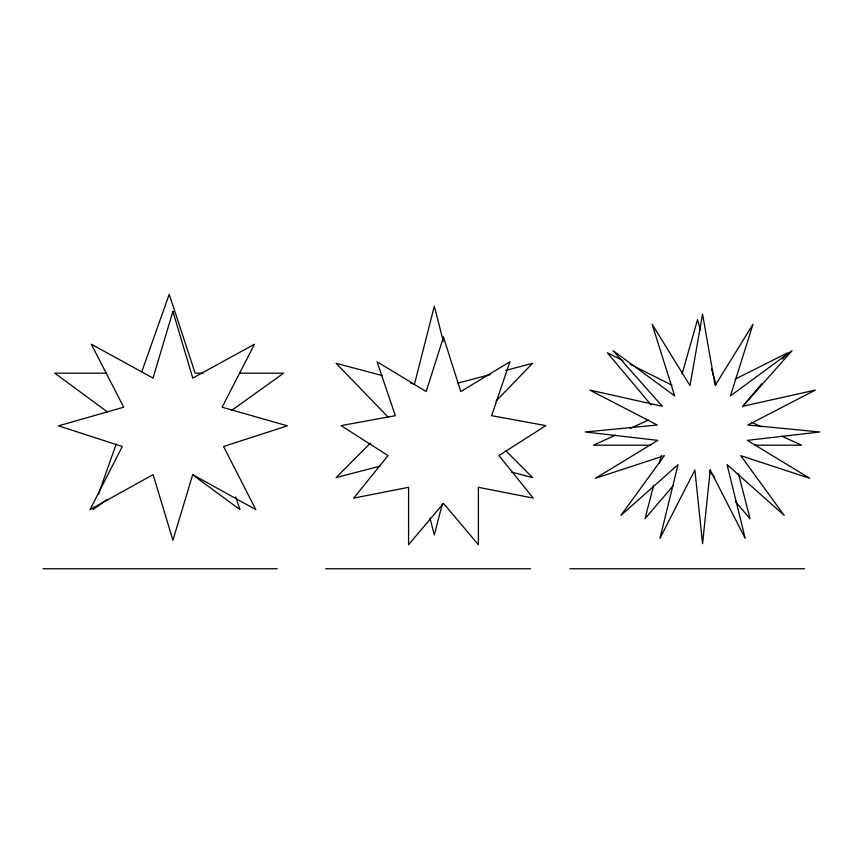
<?xml version="1.0" encoding="UTF-8"?>
<svg xmlns="http://www.w3.org/2000/svg" width="863" height="863" viewBox="0 0 863 863"><rect width="100%" height="100%" fill="white"/><g stroke="black" fill="none" stroke-linecap="round" stroke-linejoin="round"><path stroke-width="1.29" d="M653.647 485.211L644.995 518.771L673.42 485.438M659.31 463.269L661.306 455.524M442.374 503.863L434.326 534.898L429.968 518.091M682.05 374.024L697.531 319.688L700.476 330.033M93.905 507.088L93.01 509.612L107.26 499.407M98.371 494.456L116.246 443.938M141.726 371.931L169.224 294.251L195.135 373.183L203.172 373.183M742.385 406.829L762.029 383.399M782.525 358.943L787.649 352.827L735.017 379.245M496.096 401.015L532.547 363.312L505.556 370.475M370.324 443.237L336.106 477.563L380.356 466.085M231.511 410.486L283.625 373.183L239.385 373.183M615.524 435.125L593.528 445.189L650.68 445.189M630.195 428.404L648.523 420.022M458.016 383.107L490.141 374.574M106.699 373.183L54.811 373.183L107.325 411.888M755.017 445.189L801.533 445.189L781.975 436.247M43.15 568.749L277.239 568.749M325.729 568.749L530.518 568.749M569.925 568.749L804.489 568.749M511.727 472.158L532.547 477.563L505.934 450.864M382.363 375.599L336.106 363.312L388.447 417.444M410.637 383.107L414.499 384.132L434.326 306.085L443.248 341.209M751.436 422.255L761.209 426.732M622.967 360.626L607.412 352.827L650.972 404.79M630.141 364.229L672.018 385.243M192.384 474.585L239.914 509.612L235.739 496.905M709.591 471.295L714.758 477.358M735.427 501.597L750.076 518.771L738.415 473.593M711.544 368.846L715.966 384.369M710.227 470.001L702.568 543.701L694.898 470.001L659.936 538.426L678.048 464.628L620.929 515.384L664.37 455.664L595.427 478.307L657.789 440.367L585.276 431.985L657.282 425.017L589.796 390.087L662.288 406.279L613.054 350.658L674.661 395.869L652.115 324.197L690.001 385.588L702.568 314.11L715.125 385.588L753.011 324.197L730.465 395.869L792.072 350.658L742.838 406.279L815.33 390.087L747.843 425.017L819.85 431.985L747.336 440.367L809.71 478.307L740.756 455.664L784.197 515.384L727.078 464.628L745.19 538.426L710.227 470.001M172.913 311.424L153.031 378.113L91.305 344.186L123.722 407.207L58.511 425.837L122.266 446.505L90.022 509.612L153.118 474.628L172.913 540.238L192.719 474.628L255.815 509.612L223.571 446.505L287.325 425.837L222.115 407.207L254.52 344.186L192.794 378.113L172.913 311.424M443.485 337.099L426.171 391.565L377.077 361.77L395.34 415.686L341.09 425.621L388.016 455.556L353.711 498.113L408.577 487.304L408.577 544.726L443.485 503.334L478.393 544.726L478.393 487.304L533.248 498.113L498.943 455.556L545.869 425.621L491.619 415.686L509.882 361.77L460.788 391.565L443.485 337.099"/></g></svg>
